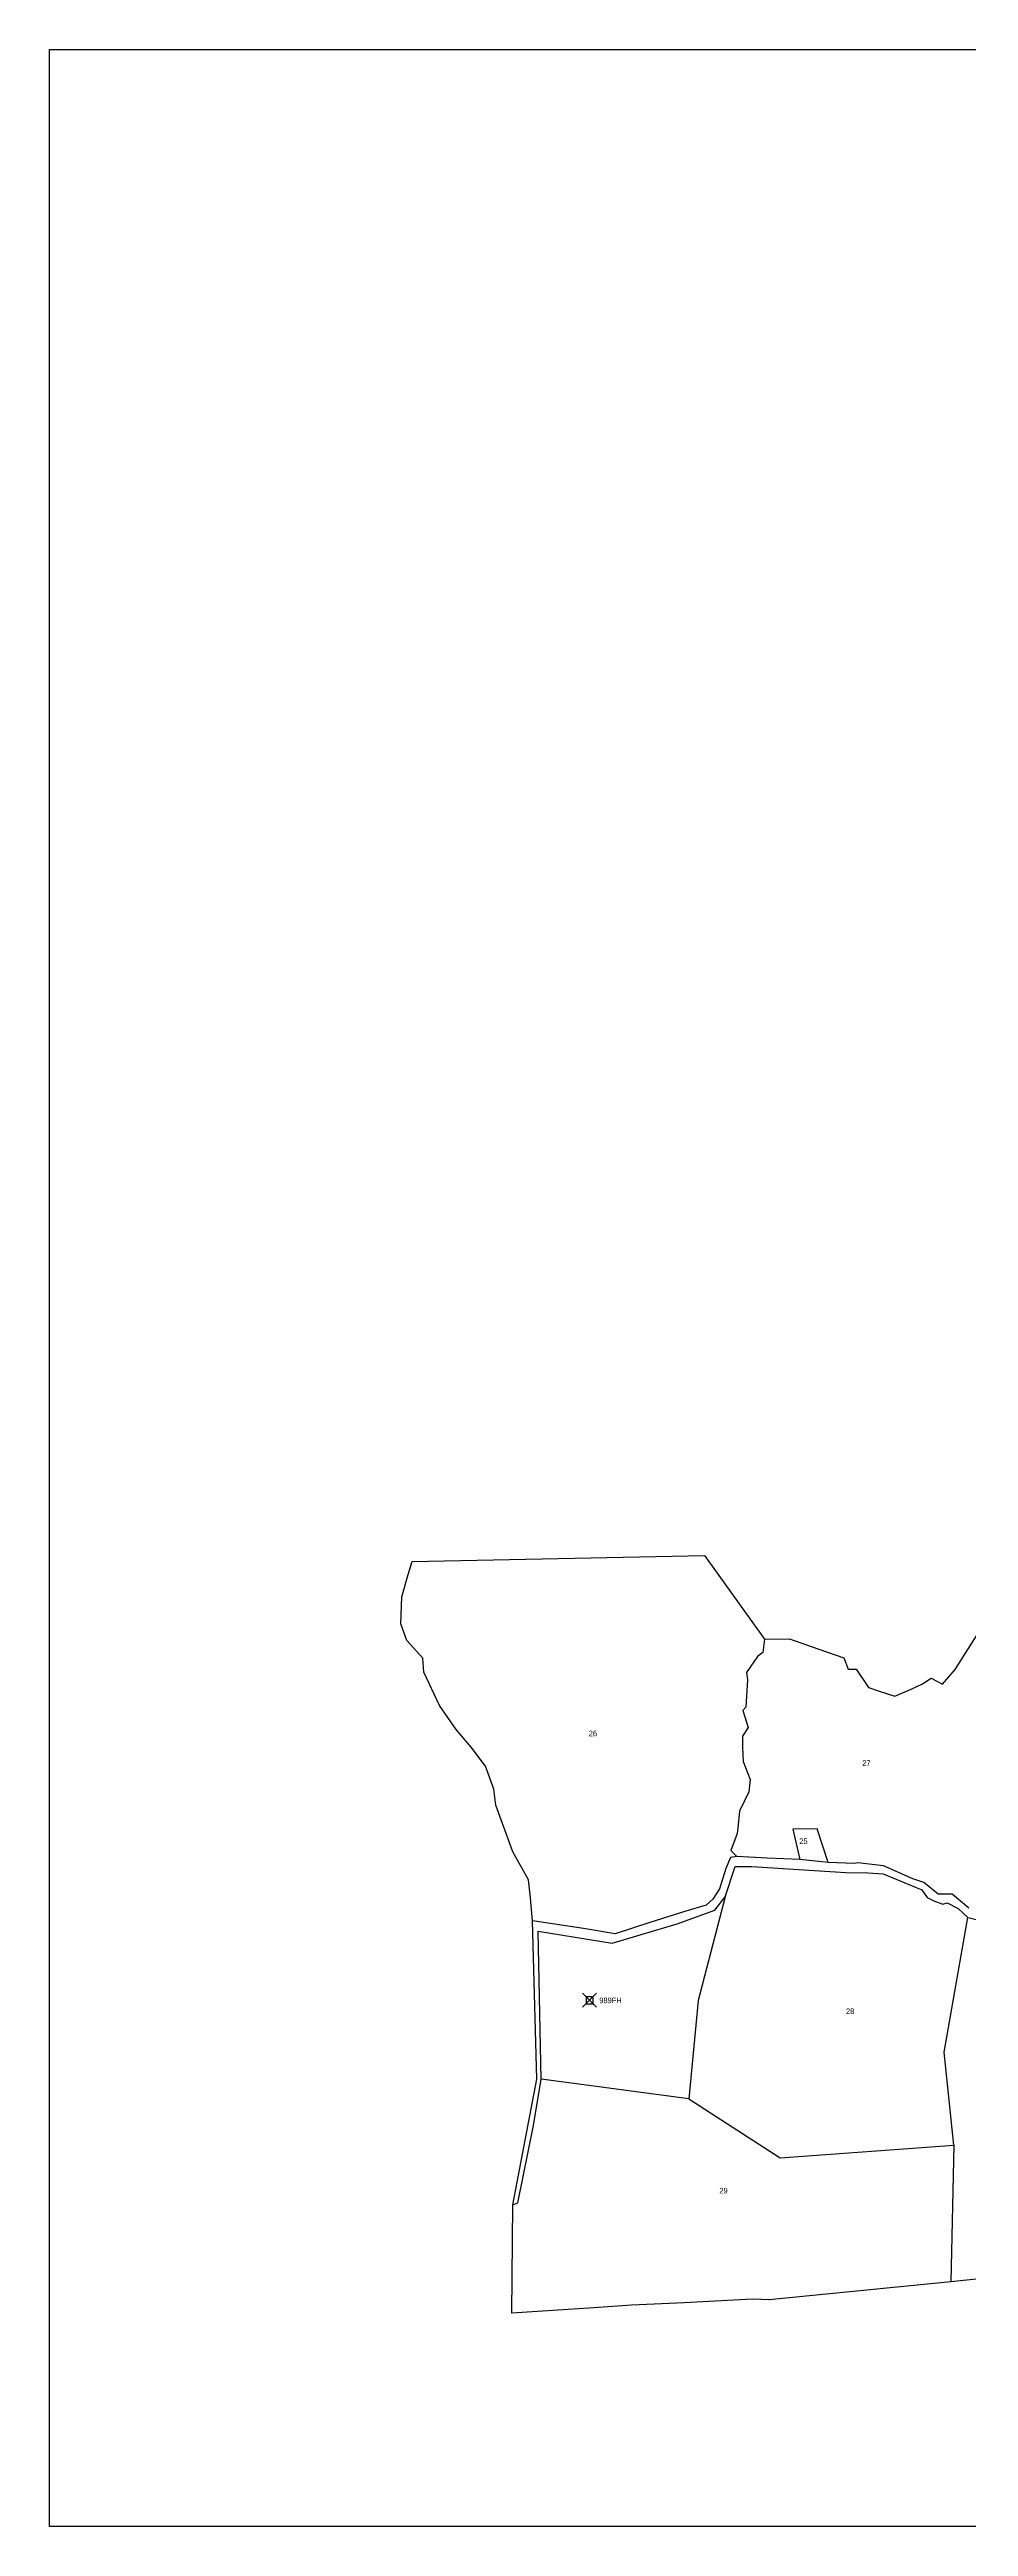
# Model space of a CAD drawing. Extents: x 150652 to 152439, y 177632 to 179407.
# Drawn here: x 150652 to 151311, y 177632 to 179407 of the extents above; entities that cross this region are included whole.
import ezdxf

# ---------------------------------------------------------------- set-up
doc = ezdxf.new("R2010")
doc.units = 0
doc.header["$MEASUREMENT"] = 0
doc.header["$PDMODE"] = 67
doc.header["$PDSIZE"] = 5
for name, color, linetype in [('BORDER-B', 3, 'CONTINUOUS'), ('IMAGE', 7, 'CONTINUOUS'), ('NO', 1, 'CONTINUOUS'), ('PARCEL', 6, 'CONTINUOUS'), ('ROAD', 2, 'CONTINUOUS'), ('TRIG-P', 2, 'CONTINUOUS'), ('TRIG-T', 1, 'CONTINUOUS')]:
    doc.layers.add(name, color=color, linetype=linetype)
picture_1 = doc.add_image_def('image1.tif', size_in_pixel=(8487, 8433))

msp = doc.modelspace()

# ---------------------------------------------------------------- linework, layer by layer
at = {"layer": 'BORDER-B'}
for points in [[(150983.9, 177784.6), (150984.6, 177862.2), (151001.6, 177952.2), (150998.7, 178065.6), (150997.1, 178082.2), (150995.8, 178095), (150984.5, 178115.2), (150972.4, 178148.7), (150970.8, 178160), (150964.8, 178176.5), (150954.7, 178190.2), (150943.8, 178202.8), (150932, 178220.1), (150920.7, 178243.9), (150919.9, 178254), (150908.6, 178266.5), (150904.2, 178278.6), (150905, 178298), (150909.4, 178313.8), (150912.4, 178323.2), (151122, 178327.6), (151164.8, 178267.5), (151182.9, 178267.9), (151198.3, 178262.3), (151221.7, 178254.2), (151224.9, 178246.1), (151230.6, 178246.1), (151239.5, 178232.8), (151247.1, 178230.4), (151258.4, 178226.7), (151270.1, 178231.6), (151278.2, 178235.6), (151284.3, 178239.7), (151292.4, 178235.2), (151301.6, 178245.7), (151340.7, 178307.6)], [(152041.5, 177794.3), (151997.7, 177803.8), (151957.7, 177805), (151912.9, 177817.8), (151813.3, 177822.2), (151728.7, 177826), (151713.1, 177826.6), (151627.9, 177830.7), (151569.7, 177822.3), (151514.5, 177815.4), (151416.2, 177815.4), (151378.6, 177815.4), (151298.5, 177806.9), (151168.2, 177794.1), (151168.4, 177793.9)], [(151168.2, 177794.1), (151156.4, 177794.5), (151107.4, 177792), (151069.6, 177790.3), (151042.5, 177788.4), (150983.9, 177784.6)], [(151168.2, 177794.1), (151168.4, 177793.9)]]:
    msp.add_lwpolyline(points, dxfattribs=at)
at = {"layer": 'PARCEL'}
for points in [[(151164.8, 178267.5), (151163.8, 178258.1), (151159.9, 178255.2), (151151.9, 178243.6), (151152.6, 178238.4), (151151.6, 178218.7), (151149.3, 178216.4), (151153.2, 178204.2), (151149, 178198), (151149, 178190.3), (151149.3, 178184.6), (151149.5, 178179.9), (151154.7, 178167), (151153.7, 178158.2), (151147, 178144.2), (151145.9, 178134.6), (151145.4, 178128.2), (151140.7, 178116), (151145, 178111.8)], [(151210.5, 178107.5), (151202.7, 178131.6), (151185.2, 178131.3), (151190.2, 178109.7)], [(151136.8, 178083), (151117.3, 178008.5), (151110.6, 177938.2), (151176.1, 177895.8), (151300.7, 177904.9), (151298.5, 177806.9)], [(151300.7, 177904.9), (151293.6, 177971.6), (151310.7, 178068)], [(151110.6, 177938.2), (151004.8, 177952.3)]]:
    msp.add_lwpolyline(points, dxfattribs=at)
at = {"layer": 'ROAD'}
for points in [[(150984.6, 177862.2), (150988.1, 177863.5), (150999.2, 177918.9), (151004.8, 177952.3), (151002.7, 178058.3), (151055.7, 178049.8), (151102.3, 178063.6), (151129.4, 178073.4), (151136.8, 178083), (151143.9, 178104.7), (151155.7, 178104.7), (151223.3, 178100.4), (151238.9, 178100.1), (151249.9, 178099.3), (151277.7, 178088), (151281.6, 178082.3), (151286.2, 178080.1), (151292.6, 178077.7), (151295.8, 178078.7), (151303.6, 178074.5), (151310.7, 178068), (151340.3, 178061.2)], [(151311.4, 178074.7), (151299.3, 178084.7), (151289.4, 178084.7), (151279.1, 178093.2), (151271.2, 178095.7), (151250.3, 178105), (151231.8, 178107.2), (151229.7, 178106.8), (151210.5, 178107.5), (151190.2, 178109.7), (151166.7, 178110.7), (151145, 178111.8), (151140.4, 178111.1), (151137.2, 178103.3), (151132.6, 178088.7), (151127.9, 178081.2), (151123, 178076.9), (151108.4, 178072.7), (151082.8, 178064.5), (151057.9, 178056.3), (151035.1, 178060.2), (150998.7, 178065.6)]]:
    msp.add_lwpolyline(points, dxfattribs=at)
at = {"layer": 'TRIG-P'}
msp.add_point((151039.5, 178008.8), dxfattribs=at)

# ---------------------------------------------------------------- texts
at = {"layer": 'NO'}
for s, p in [('26', (151038.9, 178198)), ('27', (151234.9, 178176.7)), ('25', (151189.8, 178120.7)), ('28', (151223.3, 177998.9)), ('29', (151132.5, 177870.3))]:
    msp.add_text(s, height=4, dxfattribs=at).set_placement(p)
at = {"layer": 'TRIG-T'}
msp.add_text('989FH', height=4, dxfattribs=at).set_placement((151046.5, 178006.7))

# ---------------------------------------------------------------- pictures from other files: only their frames are drawn
at = {"layer": 'IMAGE'}
image = msp.add_image(picture_1, insert=(150652.4, 177631.7), size_in_units=(1786.5, 1775.1), rotation=0, dxfattribs=at)
image.dxf.flags = 15

doc.saveas('drawing.dxf')
